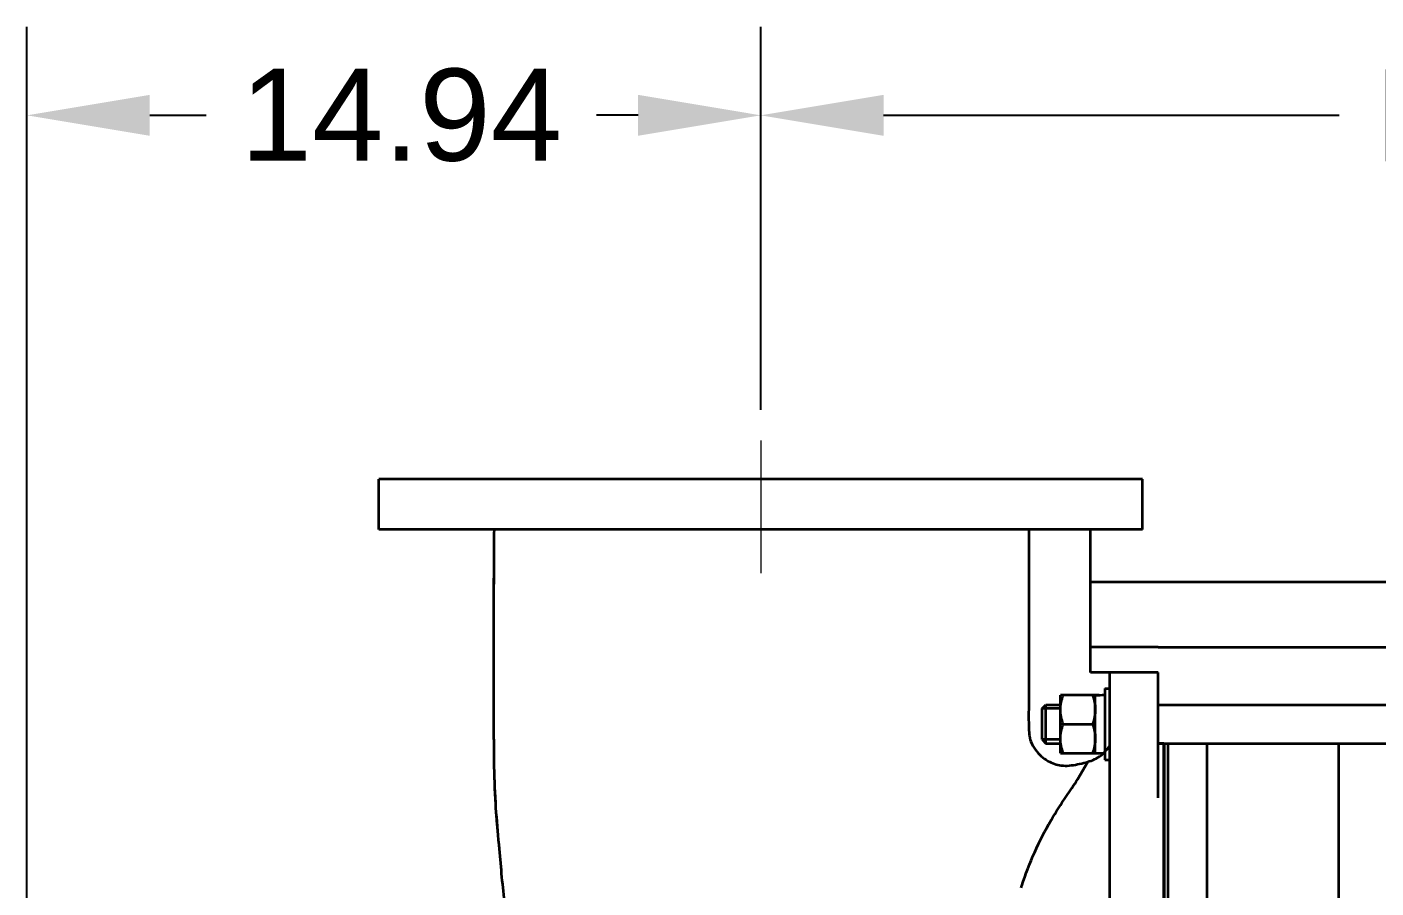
# Model space of a CAD drawing. Header units: inches. Extents: x -403 to 7, y 1 to 290.
# Drawn here: x -293.11 to -265.64, y 151.98 to 169.52 of the extents above; entities that cross this region are included whole.
import ezdxf

# ---------------------------------------------------------------- set-up
doc = ezdxf.new("R2010")
doc.units = ezdxf.units.IN
doc.header["$MEASUREMENT"] = 0
doc.linetypes.add('点画线', pattern=[16, 10, -2, 2, -2])
doc.layers.add('中心线层', color=1, linetype='点画线', lineweight=18)
doc.layers.add('粗实线层', color=7, linetype='Continuous', lineweight=35)
doc.styles.get("Standard").update_dxf_attribs({"font": 'arial.ttf'})
doc.dimstyles.new('STANDARD 2 PLCS', dxfattribs={"dimtxt": 0.125, "dimasz": 0.18, "dimexe": 0.18, "dimexo": 0.0625, "dimgap": 0.09, "dimtad": 0, "dimtih": 1, "dimtoh": 1, "dimzin": 4, "dimdsep": 46, "dimtxsty": 'Standard', "dimcen": 0.09, "dimaunit": 1, "dimadec": 0, "dimazin": 1, "dimtfac": 1, "dimtofl": 0, "dimtmove": 1, "dimatfit": 3, "dimfxl": 1, "dimtolj": 1, "dimtzin": 4, "dimarcsym": 0})

# ---------------------------------------------------------------- blocks, each defined once
blk = doc.blocks.new('CF25进气-1#-1_1')
at = {"layer": '粗实线层'}
for p, q in [((1.6, 259), (80.6, 259)), ((1.6, 253.8), (1.6, 259)), ((80.6, 253.8), (80.6, 259)), ((1.6, 253.8), (41.1, 253.8)), ((7, 239), (7, 253.8)), ((41.1, 253.8), (80.6, 253.8)), ((0, 248.37), (7, 248.37)), ((0, 241.63), (7, 241.63)), ((0, 226.03), (0, 239)), ((0, 239), (7, 239)), ((5, 131), (5, 239)), ((5.5, 237.37), (5, 237.37)), ((5.5, 237.37), (5.5, 229.97)), ((6.5, 236.67), (6.5, 236.69)), ((6.5, 236.67), (10.1, 236.67)), ((6.5, 236.67), (6.5, 236.64)), ((6.5, 230.65), (6.5, 236.67)), ((6.5, 236.65), (6.5, 236.64)), ((10.1, 230.67), (10.1, 236.67)), ((11.6, 235.67), (10.1, 235.67)), ((10.1, 235.27), (12, 235.27)), ((11.6, 233.67), (11.6, 235.67)), ((12, 235.27), (11.6, 235.67)), ((12, 232.07), (12, 235.27)), ((9.83, 233.67), (6.77, 233.67)), ((11.6, 231.67), (11.6, 233.67)), ((-0.6, 206.55), (-0.6, 231.67)), ((-0.6, 231.67), (0, 231.67)), ((10.1, 232.07), (12, 232.07)), ((11.6, 231.67), (10.1, 231.67)), ((12, 232.07), (11.6, 231.67)), ((6.5, 230.65), (5.5, 230.65)), ((10.1, 230.67), (6.5, 230.67)), ((5.5, 229.97), (5, 229.97)), ((8.35, 227.94), (7.26, 229.78))]:
    blk.add_line(p, q, dxfattribs=at)
blk.add_arc((-19.55, 206.12), 35.35, 17.4327, 17.8417, dxfattribs=at)
for centre, start_param, end_param in [((5.5, 233.67), 1.40472, 1.570796), ((6.5, 233.67), 1.570796, 1.653679)]:
    blk.add_ellipse(centre, major_axis=(6.04, 0), ratio=0.5, start_param=start_param, end_param=end_param, dxfattribs=at)
for points, knots in [([(13.38, 253.8), (13.38, 252.4), (13.38, 249.41), (13.38, 244.59), (13.39, 240.15), (13.37, 236.34), (13.41, 233.87), (13.33, 232.03), (12.59, 230.76), (11.53, 229.81), (9.95, 229.26), (8.6, 229.43), (7.27, 229.76), (6.13, 230.13), (5.39, 230.89), (5.08, 231.32), (5, 231.45)], [0, 0, 0, 0, 1072.739226, 2290.431258, 3699.474895, 4482.276915, 5201.959324, 5609.537981, 5858.614498, 6311.086685, 6671.047453, 7110.245984, 7328.119801, 7721.713855, 8004.667128, 8125.014254, 8125.014254, 8125.014254, 8125.014254]), ([(68.69, 253.8), (68.71, 251.71), (68.74, 246.97), (68.72, 240.01), (68.75, 232.34), (68.67, 226.05), (68.08, 220.07), (67.73, 215.46), (66.8, 210.11), (65.77, 203.79), (63.98, 196.28), (62.45, 188.39), (61.29, 181.51), (60.58, 175.34), (60.08, 169.17), (59.6, 163.11), (59.01, 156.05), (58.51, 146.9), (57.64, 136.66), (57.07, 125.64), (56.78, 116.06), (56.27, 106.78), (55.48, 98.66), (54.65, 91.78), (53.77, 86.23), (52.37, 80.99), (50.28, 76.02), (46.85, 72.25), (43.31, 70.01), (40.22, 68.96), (36.83, 68.78), (33.79, 68.83), (29.87, 68.83), (26.4, 68.75), (23.26, 68.92), (20.67, 68.21), (19.16, 65.3), (18.69, 61.95), (17.85, 58.05), (17.14, 53.57), (16.57, 49.16), (16.22, 45.85), (16.06, 43.38), (15.49, 40.56), (13.61, 37.69), (11.07, 35.58), (9.53, 34.72), (8.67, 34.37)], [0, 0, 0, 0, 500.983339, 1139.057742, 1672.404298, 2344.432474, 2648.174238, 3115.475288, 3452.731367, 3952.039926, 4653.749594, 5304.069036, 5882.731911, 6330.598823, 6793.377251, 7370.921387, 7790.113217, 8495.62314, 9570.519663, 10258.095576, 11147.213491, 11873.327979, 12488.094667, 13106.430153, 13539.125454, 13836.211787, 14408.926141, 14815.10126, 15035.766174, 15411.266967, 15581.772828, 15849.494553, 16140.258874, 16525.167771, 16680.019867, 16900.51958, 17120.743069, 17413.515388, 17719.860988, 18075.360511, 18504.098821, 18789.06728, 18872.270959, 19099.798644, 19472.439394, 19666.980861, 19890.759489, 19890.759489, 19890.759489, 19890.759489]), ([(6.77, 236.67), (6.69, 236.42), (6.55, 235.93), (6.5, 235.42), (6.5, 235.17)], [0, 0, 0, 0, 729.10138, 1452.760727, 1452.760727, 1452.760727, 1452.760727]), ([(10.1, 235.17), (10.1, 235.42), (10.05, 235.93), (9.91, 236.42), (9.83, 236.67)], [0, 0, 0, 0, 718.51773, 1442.438771, 1442.438771, 1442.438771, 1442.438771]), ([(6.5, 235.17), (6.5, 234.91), (6.55, 234.4), (6.69, 233.91), (6.77, 233.67)], [0, 0, 0, 0, 718.865683, 1443.137299, 1443.137299, 1443.137299, 1443.137299]), ([(9.83, 233.67), (9.91, 233.91), (10.05, 234.4), (10.1, 234.91), (10.1, 235.17)], [0, 0, 0, 0, 719.09194, 1432.816564, 1432.816564, 1432.816564, 1432.816564]), ([(6.77, 233.67), (6.69, 233.42), (6.55, 232.93), (6.5, 232.42), (6.5, 232.17)], [0, 0, 0, 0, 719.704107, 1434.037494, 1434.037494, 1434.037494, 1434.037494]), ([(10.1, 232.17), (10.1, 232.42), (10.05, 232.93), (9.91, 233.42), (9.83, 233.67)], [0, 0, 0, 0, 709.196088, 1423.722851, 1423.722851, 1423.722851, 1423.722851]), ([(6.5, 232.17), (6.5, 231.91), (6.55, 231.4), (6.69, 230.91), (6.77, 230.67)], [0, 0, 0, 0, 709.540403, 1424.414068, 1424.414068, 1424.414068, 1424.414068]), ([(9.83, 230.67), (9.91, 230.91), (10.05, 231.4), (10.1, 231.91), (10.1, 232.17)], [0, 0, 0, 0, 709.698379, 1414.100711, 1414.100711, 1414.100711, 1414.100711]), ([(14.09, 216.95), (13.34, 219.3), (11.91, 222.48), (9.67, 225.97), (8.71, 227.34), (8.35, 227.94)], [0, 0, 0, 0, 1076.825289, 1496.444541, 1801.455048, 1801.455048, 1801.455048, 1801.455048])]:
    blk.add_open_spline(points, degree=3, knots=knots, dxfattribs=at)
blk = doc.blocks.new('CF25中间机壳-2_1')
at = {"layer": '粗实线层'}
for p, q in [((26.6, 234.04), (0, 234.04)), ((26.6, 234.04), (0, 234.04)), ((26.6, 227.3), (0, 227.3)), ((26.6, 227.3), (0, 227.3)), ((26.6, 221.33), (-1, 221.33)), ((26.6, 221.33), (-1, 221.33)), ((26.6, 217.33), (-1, 217.33)), ((0, 217.33), (0, 192.22)), ((26.6, 217.33), (0, 217.33)), ((7.96, 217.33), (7.96, 192.22)), ((21.56, 217.33), (21.56, 192.22)), ((25.6, 217.33), (25.6, 192.22)), ((26, 217.33), (26, 192.22)), ((26.6, 192.22), (-1, 192.22)), ((26.6, 192.22), (-1, 192.22)), ((26.6, 188.22), (-1, 188.22)), ((26.6, 188.22), (-1, 188.22)), ((0, 188.22), (0, 141.78)), ((25.6, 188.22), (25.6, 141.78)), ((26, 188.22), (26, 141.78)), ((7.96, 184.27), (7.96, 141.78)), ((20.56, 185), (8.96, 185)), ((21.56, 184.27), (21.56, 141.78)), ((26.6, 141.78), (-1, 141.78)), ((26.6, 141.78), (-1, 141.78)), ((26.6, 137.78), (-1, 137.78)), ((26.6, 137.78), (-1, 137.78)), ((0, 137.78), (0, 83.55)), ((7.96, 137.78), (7.96, 115.67)), ((21.56, 137.78), (21.56, 115.67)), ((25.6, 137.78), (25.6, 83.55)), ((26, 137.78), (26, 83.55)), ((20.56, 114.67), (8.96, 114.67)), ((20.56, 106.67), (8.96, 106.67)), ((7.96, 105.67), (7.96, 83.55)), ((21.56, 105.67), (21.56, 83.55)), ((26.6, 83.55), (-1, 83.55)), ((26.6, 83.55), (-1, 83.55)), ((26.6, 79.55), (-1, 79.55)), ((26.6, 79.55), (-1, 79.55)), ((0, 79.55), (0, 33.12)), ((7.96, 79.55), (7.96, 37.07)), ((21.56, 79.55), (21.56, 37.07)), ((25.6, 79.55), (25.6, 33.12)), ((26, 79.55), (26, 33.12)), ((20.56, 36.33), (8.96, 36.33)), ((26.6, 33.12), (-1, 33.12)), ((26.6, 33.12), (-1, 33.12)), ((26.6, 29.12), (-1, 29.12)), ((26.6, 29.12), (-1, 29.12)), ((0, 29.12), (0, 4)), ((7.96, 29.12), (7.96, 4)), ((21.56, 29.12), (21.56, 4)), ((25.6, 29.12), (25.6, 4)), ((26, 29.12), (26, 4)), ((26.6, 4), (-1, 4)), ((26.6, 4), (-1, 4)), ((26.6, 0), (-1, 0)), ((26.6, 0), (-1, 0))]:
    blk.add_line(p, q, dxfattribs=at)
for centre, start, end in [((8.96, 115.67), 180, 270), ((20.56, 115.67), 270, 0), ((8.96, 105.67), 90, 180), ((20.56, 105.67), 0, 90)]:
    blk.add_arc(centre, 1, start, end, dxfattribs=at)
for points, knots in [([(8.96, 185), (8.83, 185), (8.58, 184.97), (8.3, 184.83), (8.13, 184.68), (8.03, 184.55), (7.97, 184.41), (7.96, 184.31), (7.96, 184.27)], [0, 0, 0, 0, 813.021984, 1572.526565, 1923.409227, 2253.92762, 2568.210065, 2873.642027, 2873.642027, 2873.642027, 2873.642027]), ([(21.56, 184.27), (21.56, 184.31), (21.55, 184.41), (21.49, 184.55), (21.39, 184.68), (21.22, 184.83), (20.94, 184.97), (20.69, 185), (20.56, 185)], [0, 0, 0, 0, 295.456799, 599.475032, 919.198961, 1258.622076, 1993.321848, 2779.791188, 2779.791188, 2779.791188, 2779.791188]), ([(7.96, 37.07), (7.96, 37.02), (7.97, 36.92), (8.03, 36.78), (8.13, 36.65), (8.3, 36.5), (8.58, 36.37), (8.83, 36.33), (8.96, 36.33)], [0, 0, 0, 0, 56.303443, 114.238387, 175.166273, 239.848115, 379.855476, 529.728255, 529.728255, 529.728255, 529.728255]), ([(20.56, 36.33), (20.69, 36.33), (20.94, 36.37), (21.22, 36.5), (21.39, 36.65), (21.49, 36.78), (21.55, 36.92), (21.56, 37.02), (21.56, 37.07)], [0, 0, 0, 0, 141.583057, 273.846369, 334.950546, 392.508405, 447.238867, 500.42807, 500.42807, 500.42807, 500.42807])]:
    blk.add_open_spline(points, degree=3, knots=knots, dxfattribs=at)
blk = doc.blocks.new('3 STAGE FRONT VIEW')
for p, q in [((-12.048, 49.966), (-12.048, 50.989)), ((-12.048, 50.989), (-12.048, 50.989)), ((-12.048, 50.989), (3.504, 50.989)), ((3.504, 50.989), (3.504, 50.989)), ((3.504, 50.989), (3.504, 49.966)), ((-9.704, 49.966), (-12.048, 49.966)), ((-12.048, 49.966), (-12.048, 49.966)), ((-9.709, 49.307), (-9.704, 49.966)), ((-9.704, 49.966), (-9.704, 49.966)), ((3.504, 49.966), (2.441, 49.966)), ((2.441, 49.966), (2.441, 49.966)), ((2.441, 49.966), (2.441, 48.897)), ((3.504, 49.966), (3.504, 49.966)), ((-9.712, 48.649), (-9.709, 49.307)), ((-9.712, 47.991), (-9.712, 48.649)), ((2.441, 48.897), (2.441, 48.897)), ((2.441, 48.897), (2.441, 47.57)), ((-9.712, 47.332), (-9.712, 47.991)), ((2.441, 47.57), (2.441, 47.57)), ((2.441, 47.57), (2.441, 47.052)), ((-9.712, 46.674), (-9.712, 47.332)), ((2.441, 47.052), (2.441, 47.052)), ((2.441, 47.052), (2.835, 47.052)), ((2.835, 47.052), (2.835, 47.052)), ((2.835, 47.052), (3.819, 47.052)), ((3.819, 47.052), (3.819, 47.052)), ((3.819, 47.052), (3.819, 45.608)), ((-9.712, 46.016), (-9.712, 46.674)), ((-9.708, 45.357), (-9.712, 46.016)), ((3.819, 45.608), (3.819, 45.608)), ((3.819, 45.608), (3.937, 45.608)), ((3.937, 45.608), (3.937, 45.608)), ((3.937, 45.608), (3.937, 40.663)), ((-9.691, 44.699), (-9.708, 45.357)), ((-9.651, 44.042), (-9.691, 44.699)), ((-9.592, 43.386), (-9.651, 44.042)), ((-9.533, 42.73), (-9.592, 43.386)), ((-9.451, 42.078), (-9.533, 42.73))]:
    blk.add_line(p, q)
at = {"layer": '中心线层'}
blk.add_line((-4.272, 51.781), (-4.272, 49.08), dxfattribs=at)
at = {"layer": '粗实线层', "xscale": -0.196870025, "yscale": 0.196870025, "zscale": 0.196870025}
for name, p in [('CF25进气-1#-1_1', (3.819, 0)), ('CF25中间机壳-2_1', (9.058, 2.822))]:
    blk.add_blockref(name, p, dxfattribs=at)
blk = doc.blocks.new('*D150')
at = {"color": 0, "lineweight": -2, "transparency": 16777216}
for p, q in [((-278.171, 161.72), (-278.171, 169.518)), ((-252.241, 159.538), (-252.241, 169.518)), ((-275.671, 167.718), (-266.393, 167.718)), ((-254.741, 167.718), (-263.177, 167.718))]:
    blk.add_line(p, q, dxfattribs=at)
at = {"color": 0, "transparency": 16777216}
for points in [[(-275.671, 168.135), (-275.671, 167.301), (-278.171, 167.718)], [(-254.741, 168.135), (-254.741, 167.301), (-252.241, 167.718)]]:
    blk.add_solid(points, dxfattribs=at)
at = {"layer": 'Defpoints', "color": 0, "transparency": 16777216}
for p in [(-278.171, 167.718), (-278.171, 161.095), (-252.241, 158.913)]:
    blk.add_point(p, dxfattribs=at)
at = {"color": 0, "transparency": 16777216, "insert": (-264.785, 167.718), "char_height": 1.875, "attachment_point": 5}
blk.add_mtext('\\A1;B', dxfattribs=at)
blk = doc.blocks.new('*D158')
at = {"color": 0, "lineweight": -2, "transparency": 16777216}
for p, q in [((-293.113, 135.926), (-293.113, 169.518)), ((-278.171, 161.72), (-278.171, 169.518)), ((-290.613, 167.718), (-289.462, 167.718)), ((-280.671, 167.718), (-281.519, 167.718))]:
    blk.add_line(p, q, dxfattribs=at)
at = {"color": 0, "transparency": 16777216}
for points in [[(-290.613, 168.135), (-290.613, 167.301), (-293.113, 167.718)], [(-280.671, 168.135), (-280.671, 167.301), (-278.171, 167.718)]]:
    blk.add_solid(points, dxfattribs=at)
at = {"layer": 'Defpoints', "color": 0, "transparency": 16777216}
for p in [(-293.113, 167.718), (-278.171, 161.095), (-293.113, 135.301)]:
    blk.add_point(p, dxfattribs=at)
at = {"color": 0, "transparency": 16777216, "insert": (-285.491, 167.718), "char_height": 1.875, "attachment_point": 5}
blk.add_mtext('\\A1;14.94', dxfattribs=at)

msp = doc.modelspace()

# ---------------------------------------------------------------- block references
msp.add_blockref('3 STAGE FRONT VIEW', (-273.899, 109.314))

# ---------------------------------------------------------------- next in the draw order: dimensions: what is measured, and where the dimension line sits
dim = msp.add_linear_dim(base=(-293.113, 167.718), p1=(-278.171, 161.095), p2=(-293.113, 135.301), dimstyle='STANDARD 2 PLCS', override={"dimscale": 10, "dimtxt": 0.1875, "dimasz": 0.25})
dim.commit()
dim.dimension.update_dxf_attribs({"geometry": '*D158', "text_midpoint": (-285.491, 167.718), "dimtype": 160})
dim = msp.add_linear_dim(base=(-278.171, 167.718), p1=(-252.241, 158.913), p2=(-278.171, 161.095), text='B', dimstyle='STANDARD 2 PLCS', override={"dimscale": 10, "dimtxt": 0.1875, "dimasz": 0.25})
dim.commit()
dim.dimension.update_dxf_attribs({"geometry": '*D150', "text_midpoint": (-264.785, 167.718), "dimtype": 160})

doc.saveas('drawing.dxf')
